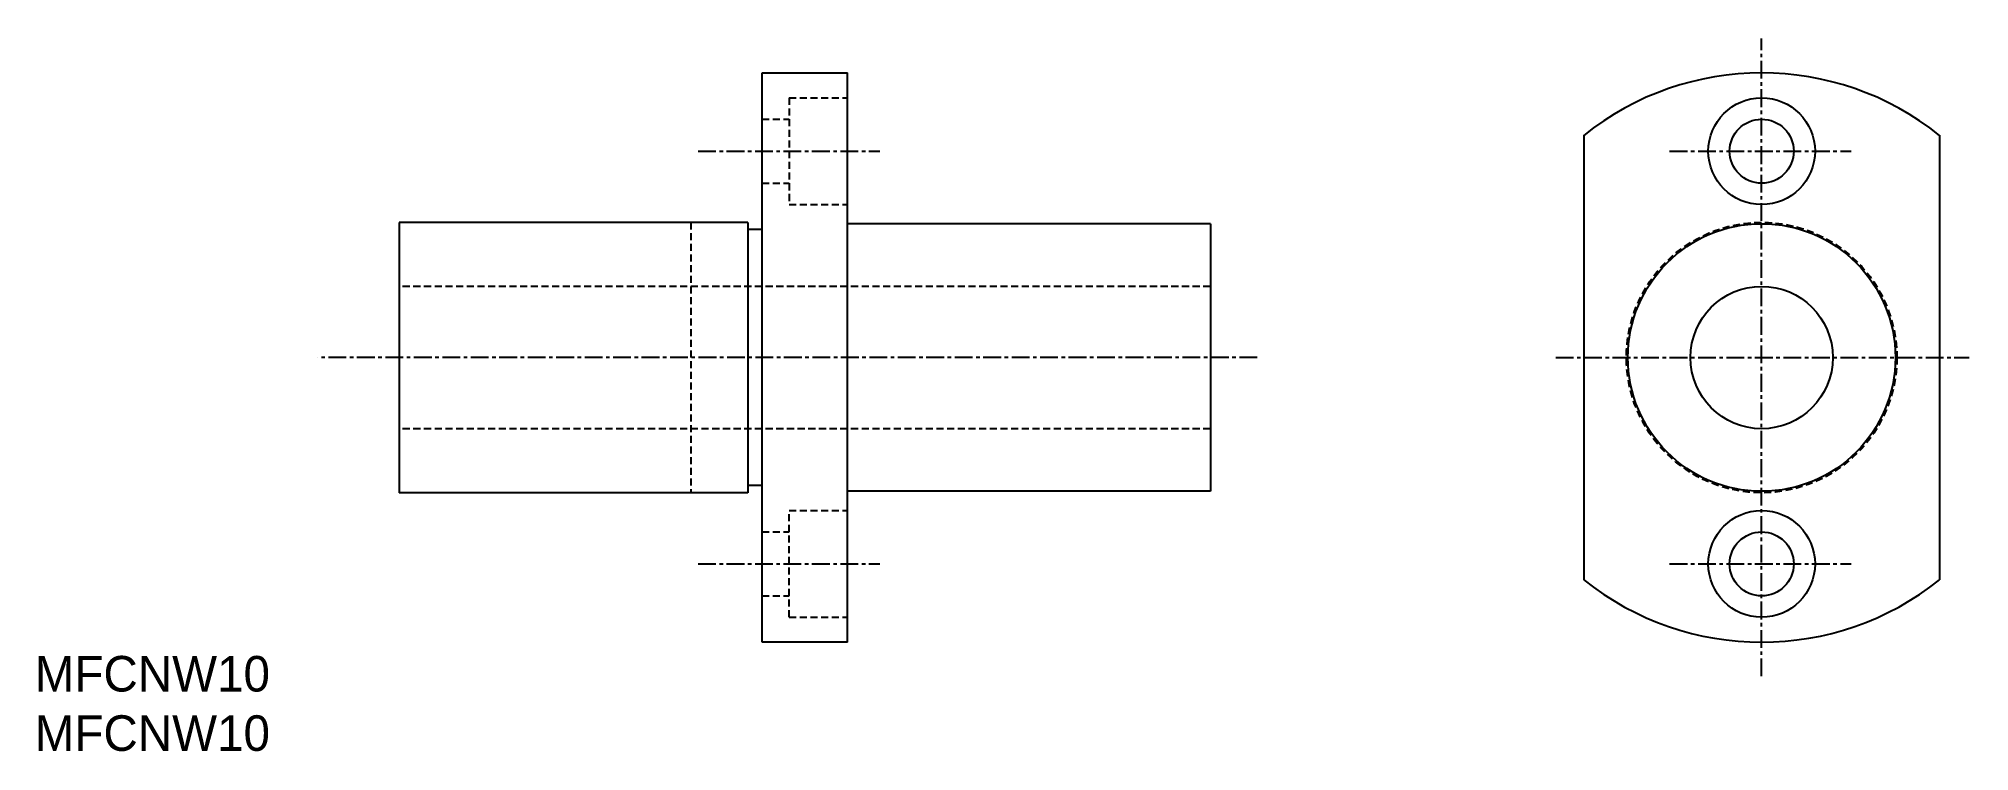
# Model space of a CAD drawing. Extents: x 10 to 146, y 10 to 60.
import ezdxf

# ---------------------------------------------------------------- set-up
doc = ezdxf.new("R2010")
doc.units = 0
doc.linetypes.add('CENTER', pattern=[2, 1.25, -0.25, 0.25, -0.25])
doc.linetypes.add('DASHED', pattern=[0.75, 0.5, -0.25])
doc.layers.get('0').update_dxf_attribs({"linetype": 'CONTINUOUS'})
doc.layers.add('CENTER', color=1, linetype='CENTER')

msp = doc.modelspace()

# ---------------------------------------------------------------- linework, layer by layer
at = {"color": 7, "linetype": 'CONTINUOUS'}
for p, q in [((61.1, 17.64), (61.1, 57.64)), ((61.1, 57.64), (67.1, 57.64)), ((67.1, 17.64), (67.1, 57.64)), ((118.83, 53.26), (118.83, 22.03)), ((143.83, 53.26), (143.83, 22.03)), ((35.6, 47.14), (35.6, 28.14)), ((60.1, 47.14), (35.6, 47.14)), ((60.1, 47.14), (60.1, 28.14)), ((61.1, 46.64), (60.1, 46.64)), ((92.6, 47.04), (67.1, 47.04)), ((92.6, 47.04), (92.6, 28.24)), ((61.1, 42.64), (61.1, 42.64)), ((61.1, 28.64), (60.1, 28.64)), ((60.1, 28.14), (35.6, 28.14)), ((92.6, 28.24), (67.1, 28.24)), ((67.1, 17.64), (61.1, 17.64))]:
    msp.add_line(p, q, dxfattribs=at)
at = {"color": 3, "linetype": 'DASHED'}
for p, q in [((63, 55.89), (67.1, 55.89)), ((63, 55.89), (63, 48.39)), ((61.1, 54.39), (63, 54.39)), ((61.1, 49.89), (63, 49.89)), ((63, 48.39), (67.1, 48.39)), ((56.1, 47.14), (56.1, 28.14)), ((92.6, 42.64), (35.6, 42.64)), ((92.6, 32.64), (35.6, 32.64)), ((63, 19.39), (63, 26.89)), ((63, 26.89), (67.1, 26.89)), ((61.1, 25.39), (63, 25.39)), ((61.1, 20.89), (63, 20.89)), ((63, 19.39), (67.1, 19.39))]:
    msp.add_line(p, q, dxfattribs=at)
at = {"color": 7, "linetype": 'CONTINUOUS'}
for centre, radius in [((131.33, 52.14), 3.75), ((131.33, 52.14), 2.25), ((131.33, 37.64), 9.4), ((131.33, 37.64), 5), ((131.33, 23.14), 3.75), ((131.33, 23.14), 2.25)]:
    msp.add_circle(centre, radius, dxfattribs=at)
at = {"color": 3, "linetype": 'DASHED'}
msp.add_circle((131.33, 37.64), 9.5, dxfattribs=at)
at = {"color": 7, "linetype": 'CONTINUOUS'}
for start, end in [(51.3178, 128.6822), (231.3178, 308.6822)]:
    msp.add_arc((131.33, 37.64), 20, start, end, dxfattribs=at)
at = {"layer": 'CENTER', "color": 1, "linetype": 'CENTER'}
for p, q in [((131.33, 15.24), (131.33, 60.05)), ((56.61, 52.14), (69.38, 52.14)), ((124.86, 52.14), (137.63, 52.14)), ((95.89, 37.64), (29.88, 37.64)), ((116.86, 37.64), (145.92, 37.64)), ((56.61, 23.14), (69.38, 23.14)), ((124.86, 23.14), (137.63, 23.14))]:
    msp.add_line(p, q, dxfattribs=at)

# ---------------------------------------------------------------- texts
at = {"color": 7, "linetype": 'CONTINUOUS'}
for p in [(10, 14.17), (10, 10)]:
    msp.add_text('MFCNW10', height=2.5, dxfattribs=at).set_placement(p)

doc.saveas('drawing.dxf')
